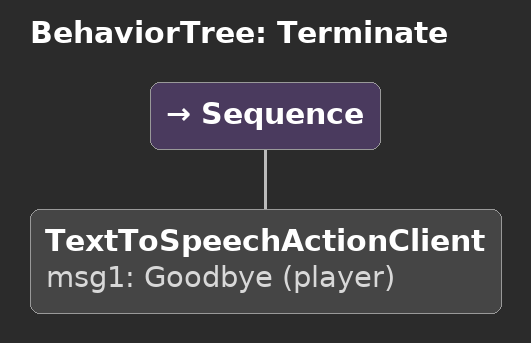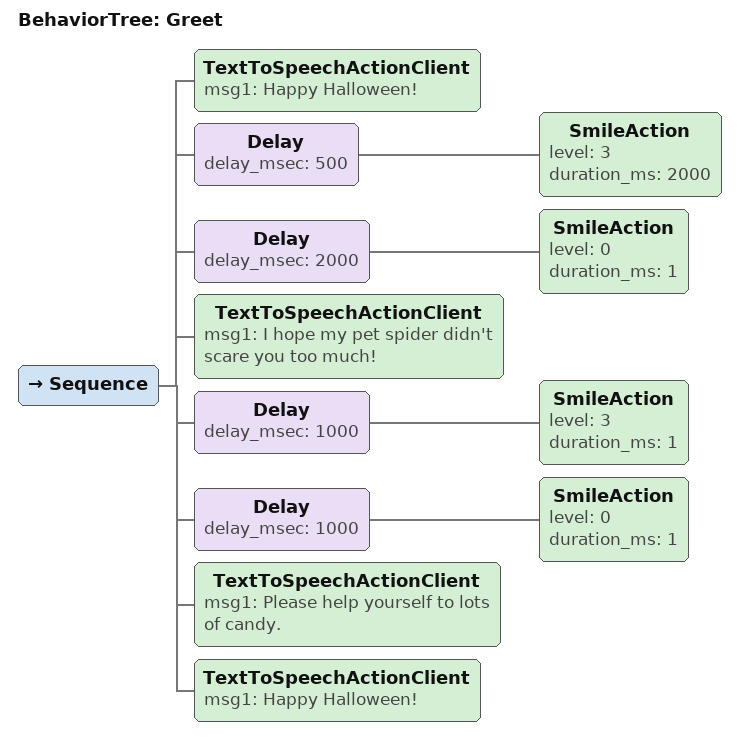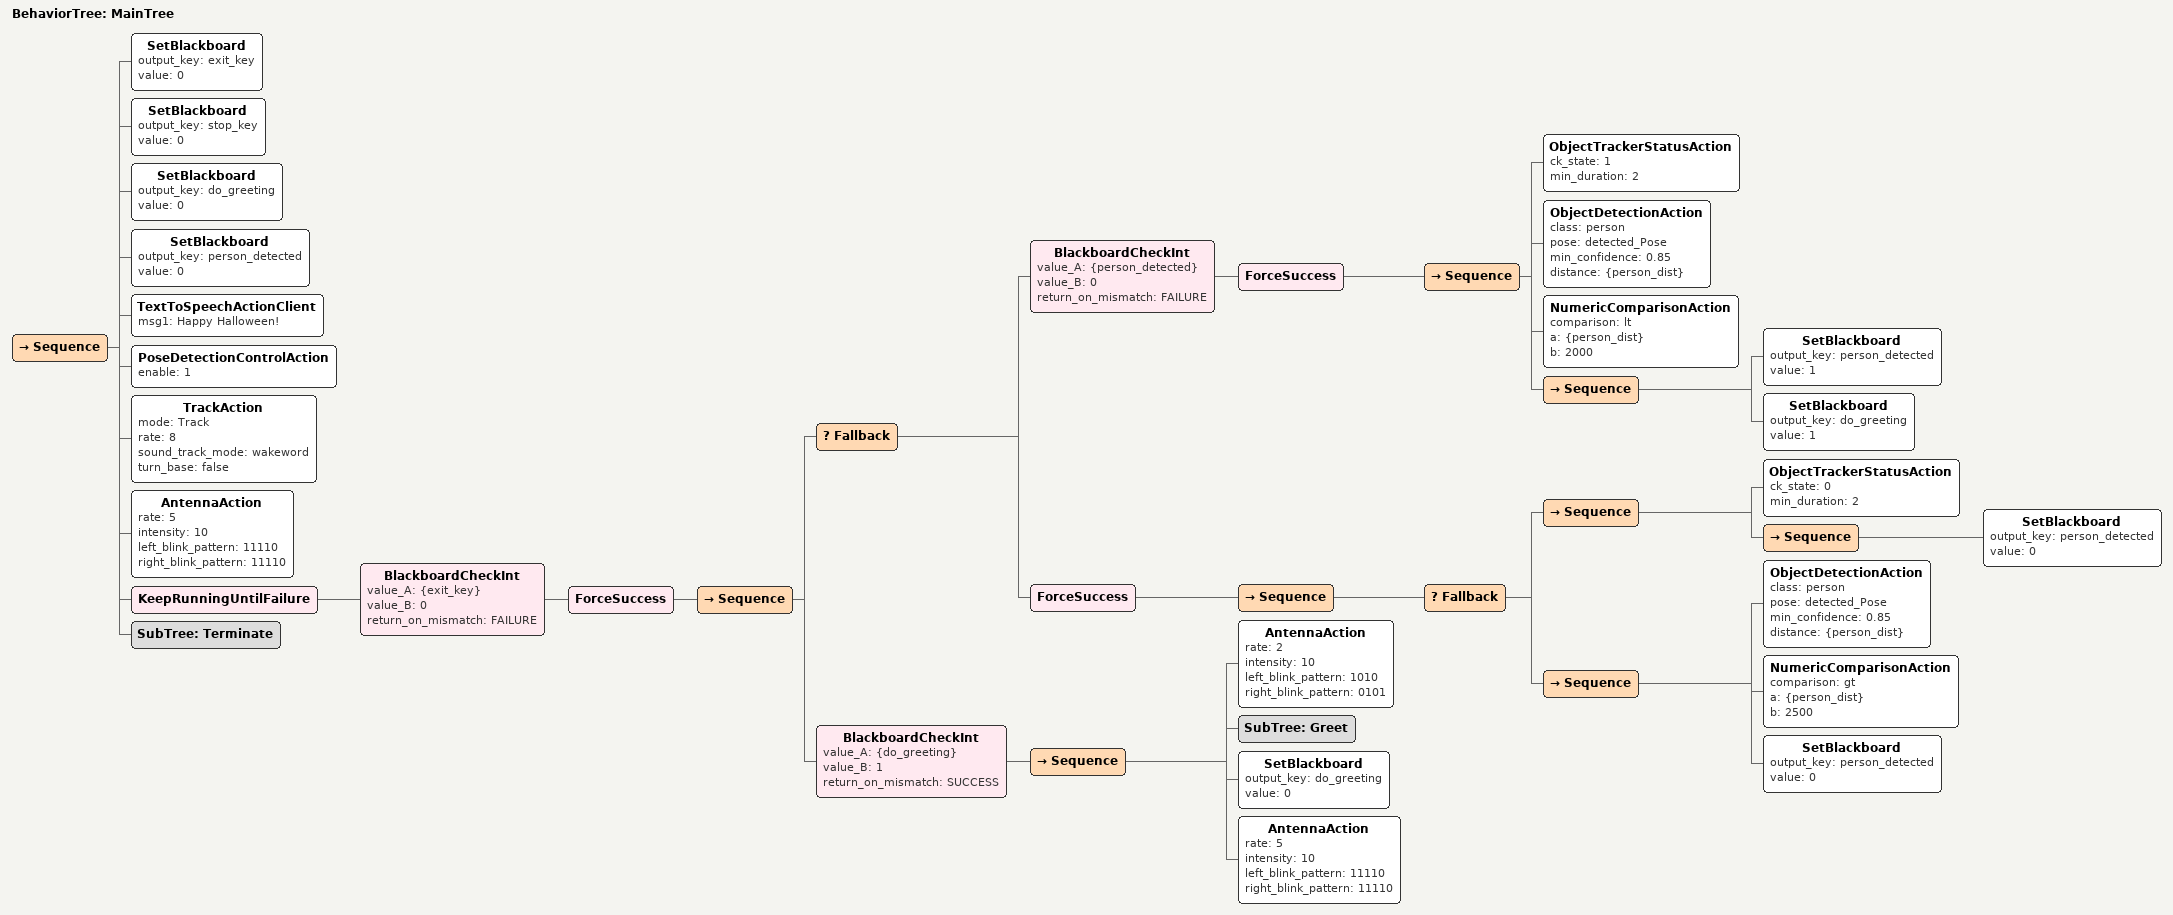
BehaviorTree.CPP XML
<root BTCPP_format="4" main_tree_to_execute="MainTree">
	<BehaviorTree ID="Terminate">
		<Sequence>
			<TextToSpeechActionClient msg1="Goodbye (player)" />
		</Sequence>
	</BehaviorTree>

	<BehaviorTree ID="Greet">
		<Sequence>
			<TextToSpeechActionClient msg1="Happy Halloween!" />
			<Delay delay_msec="500">
				<SmileAction level="3" duration_ms="2000" />
			</Delay>
			<Delay delay_msec="2000">
				<SmileAction level="0" duration_ms="1" />
			</Delay>
			<TextToSpeechActionClient msg1="I hope my pet spider didn't scare you too much!" />
			<Delay delay_msec="1000">
				<SmileAction level="3" duration_ms="1" />
			</Delay>
			<Delay delay_msec="1000">
				<SmileAction level="0" duration_ms="1" />
			</Delay>
			<TextToSpeechActionClient msg1="Please help yourself to lots of candy. " />
			<TextToSpeechActionClient msg1="Happy Halloween!" />
		</Sequence>
	</BehaviorTree>

  <!-- Top level tree.  If person detected or the wakeword is spoken, say hi and do the game menu. -->
	<BehaviorTree ID="MainTree">
		<Sequence>
			<SetBlackboard output_key="exit_key" value="0" />
			<SetBlackboard output_key="stop_key" value="0" />
			<SetBlackboard output_key="do_greeting" value="0" />
			<SetBlackboard output_key="person_detected" value="0" />
			<TextToSpeechActionClient msg1="Happy Halloween!" />

			<PoseDetectionControlAction enable="1" />
      		<TrackAction mode="Track" rate="8" sound_track_mode="wakeword" turn_base="false" />

			<AntennaAction rate="5" intensity="10" left_blink_pattern="11110" right_blink_pattern="11110" />

			<KeepRunningUntilFailure>
				<BlackboardCheckInt value_A="{exit_key}" value_B="0" return_on_mismatch="FAILURE">
					<ForceSuccess>
						<Sequence>

							<!-- Update person detection status and enable greeting and menu if person now detected. Apply some hysteresis... -->
							<Fallback>
								<BlackboardCheckInt value_A="{person_detected}" value_B="0" return_on_mismatch="FAILURE">
									<ForceSuccess>
										<Sequence>
											<ObjectTrackerStatusAction ck_state="1" min_duration="2"/>
											<ObjectDetectionAction class="person" pose="detected_Pose" min_confidence="0.85" distance="{person_dist}" />
											<NumericComparisonAction comparison="lt" a="{person_dist}" b="2000" />
											<Sequence>
												<SetBlackboard output_key="person_detected" value="1" />
												<SetBlackboard output_key="do_greeting" value="1" />
											</Sequence>
										</Sequence>
									</ForceSuccess>
								</BlackboardCheckInt>
								<ForceSuccess>
									<Sequence>
										<Fallback>
											<Sequence>
												<ObjectTrackerStatusAction ck_state="0" min_duration="2" />
												<Sequence>
													<SetBlackboard output_key="person_detected" value="0" />
												</Sequence>
											</Sequence>
											<Sequence>
												<ObjectDetectionAction class="person" pose="detected_Pose" min_confidence="0.85" distance="{person_dist}" />
												<NumericComparisonAction comparison="gt" a="{person_dist}" b="2500" />
												<SetBlackboard output_key="person_detected" value="0" />
											</Sequence>
										</Fallback>
									</Sequence>
								</ForceSuccess>
							</Fallback>

							<BlackboardCheckInt value_A="{do_greeting}" value_B="1" return_on_mismatch="SUCCESS">
								<Sequence>
									<AntennaAction rate="2" intensity="10" left_blink_pattern="1010" right_blink_pattern="0101" />
									<SubTree ID="Greet" />
									<SetBlackboard output_key="do_greeting" value="0" />
									<AntennaAction rate="5" intensity="10" left_blink_pattern="11110" right_blink_pattern="11110" />
								</Sequence>
							</BlackboardCheckInt>

						</Sequence>
					</ForceSuccess>
				</BlackboardCheckInt>
			</KeepRunningUntilFailure>
			<SubTree ID="Terminate" />
		</Sequence>
	</BehaviorTree>

</root>
